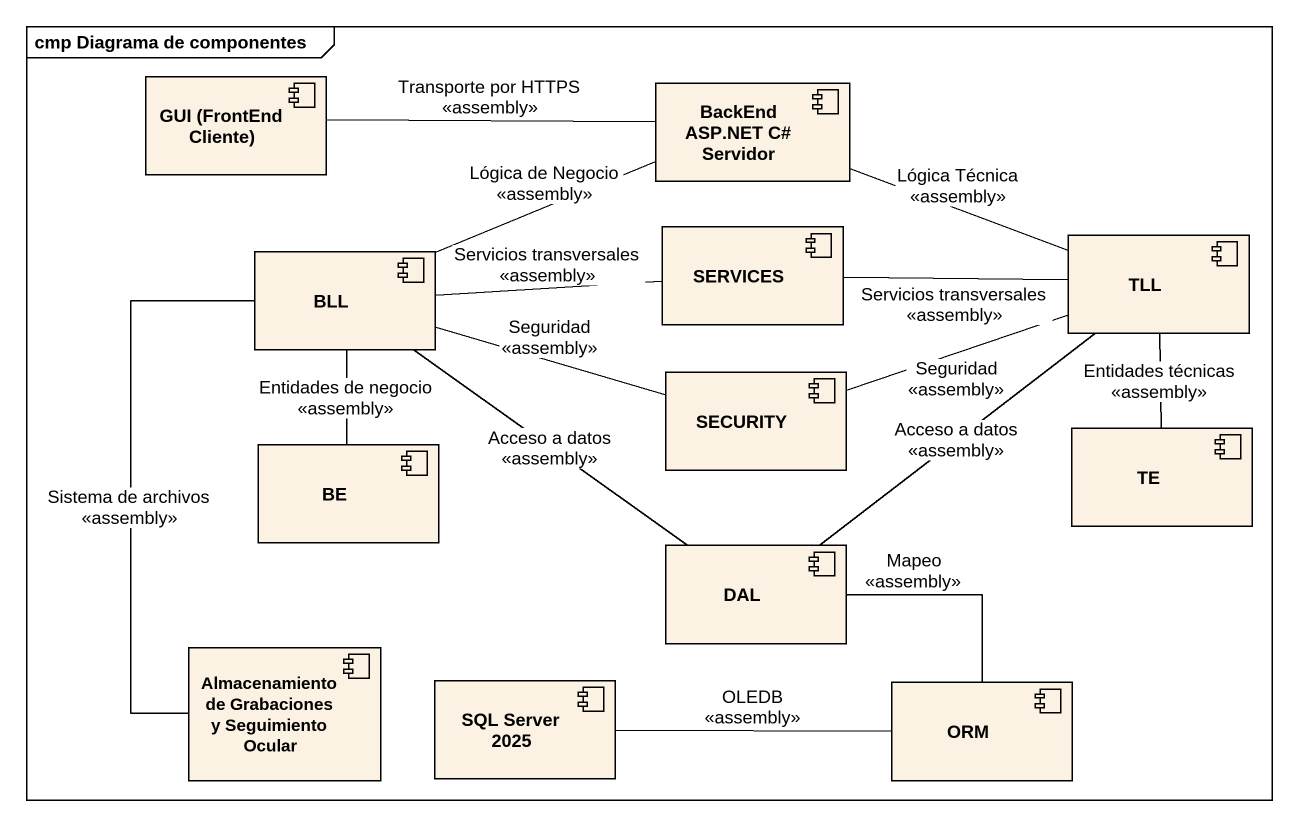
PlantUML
@startuml
mainframe cmp Diagrama de componentes
component "GUI (FrontEnd Cliente)" as GUI_FrontEnd_Cliente
component "BackEnd ASP.NET C# Servidor" as BackEnd_ASP_NET_C_Servidor
component BLL
component SERVICES
component TLL
component SECURITY
component BE
component TE
component DAL
component "Almacenamiento de Grabaciones y Seguimiento Ocular" as Almacenamiento_de
component "SQL Server 2025" as SQL_Server_2025
component ORM
GUI_FrontEnd_Cliente -right- BackEnd_ASP_NET_C_Servidor : Transporte por HTTPS\n<<assembly>>
BackEnd_ASP_NET_C_Servidor -left- BLL : Lógica de Negocio\n<<assembly>>
BackEnd_ASP_NET_C_Servidor -right- TLL : Lógica Técnica\n<<assembly>>
BLL -right- SERVICES : Servicios transversales\n<<assembly>>
BLL -right- SECURITY : Seguridad\n<<assembly>>
BLL -- BE : Entidades de negocio\n<<assembly>>
BLL -- DAL : Acceso a datos\n<<assembly>>
BLL -- Almacenamiento_de : Sistema de archivos\n<<assembly>>
TLL -left- SERVICES : Servicios transversales\n<<assembly>>
TLL -left- SECURITY : Seguridad\n<<assembly>>
TLL -- TE : Entidades técnicas\n<<assembly>>
TLL -- DAL : Acceso a datos\n<<assembly>>
DAL -- ORM : Mapeo\n<<assembly>>
ORM -left- SQL_Server_2025 : OLEDB\n<<assembly>>
@enduml
